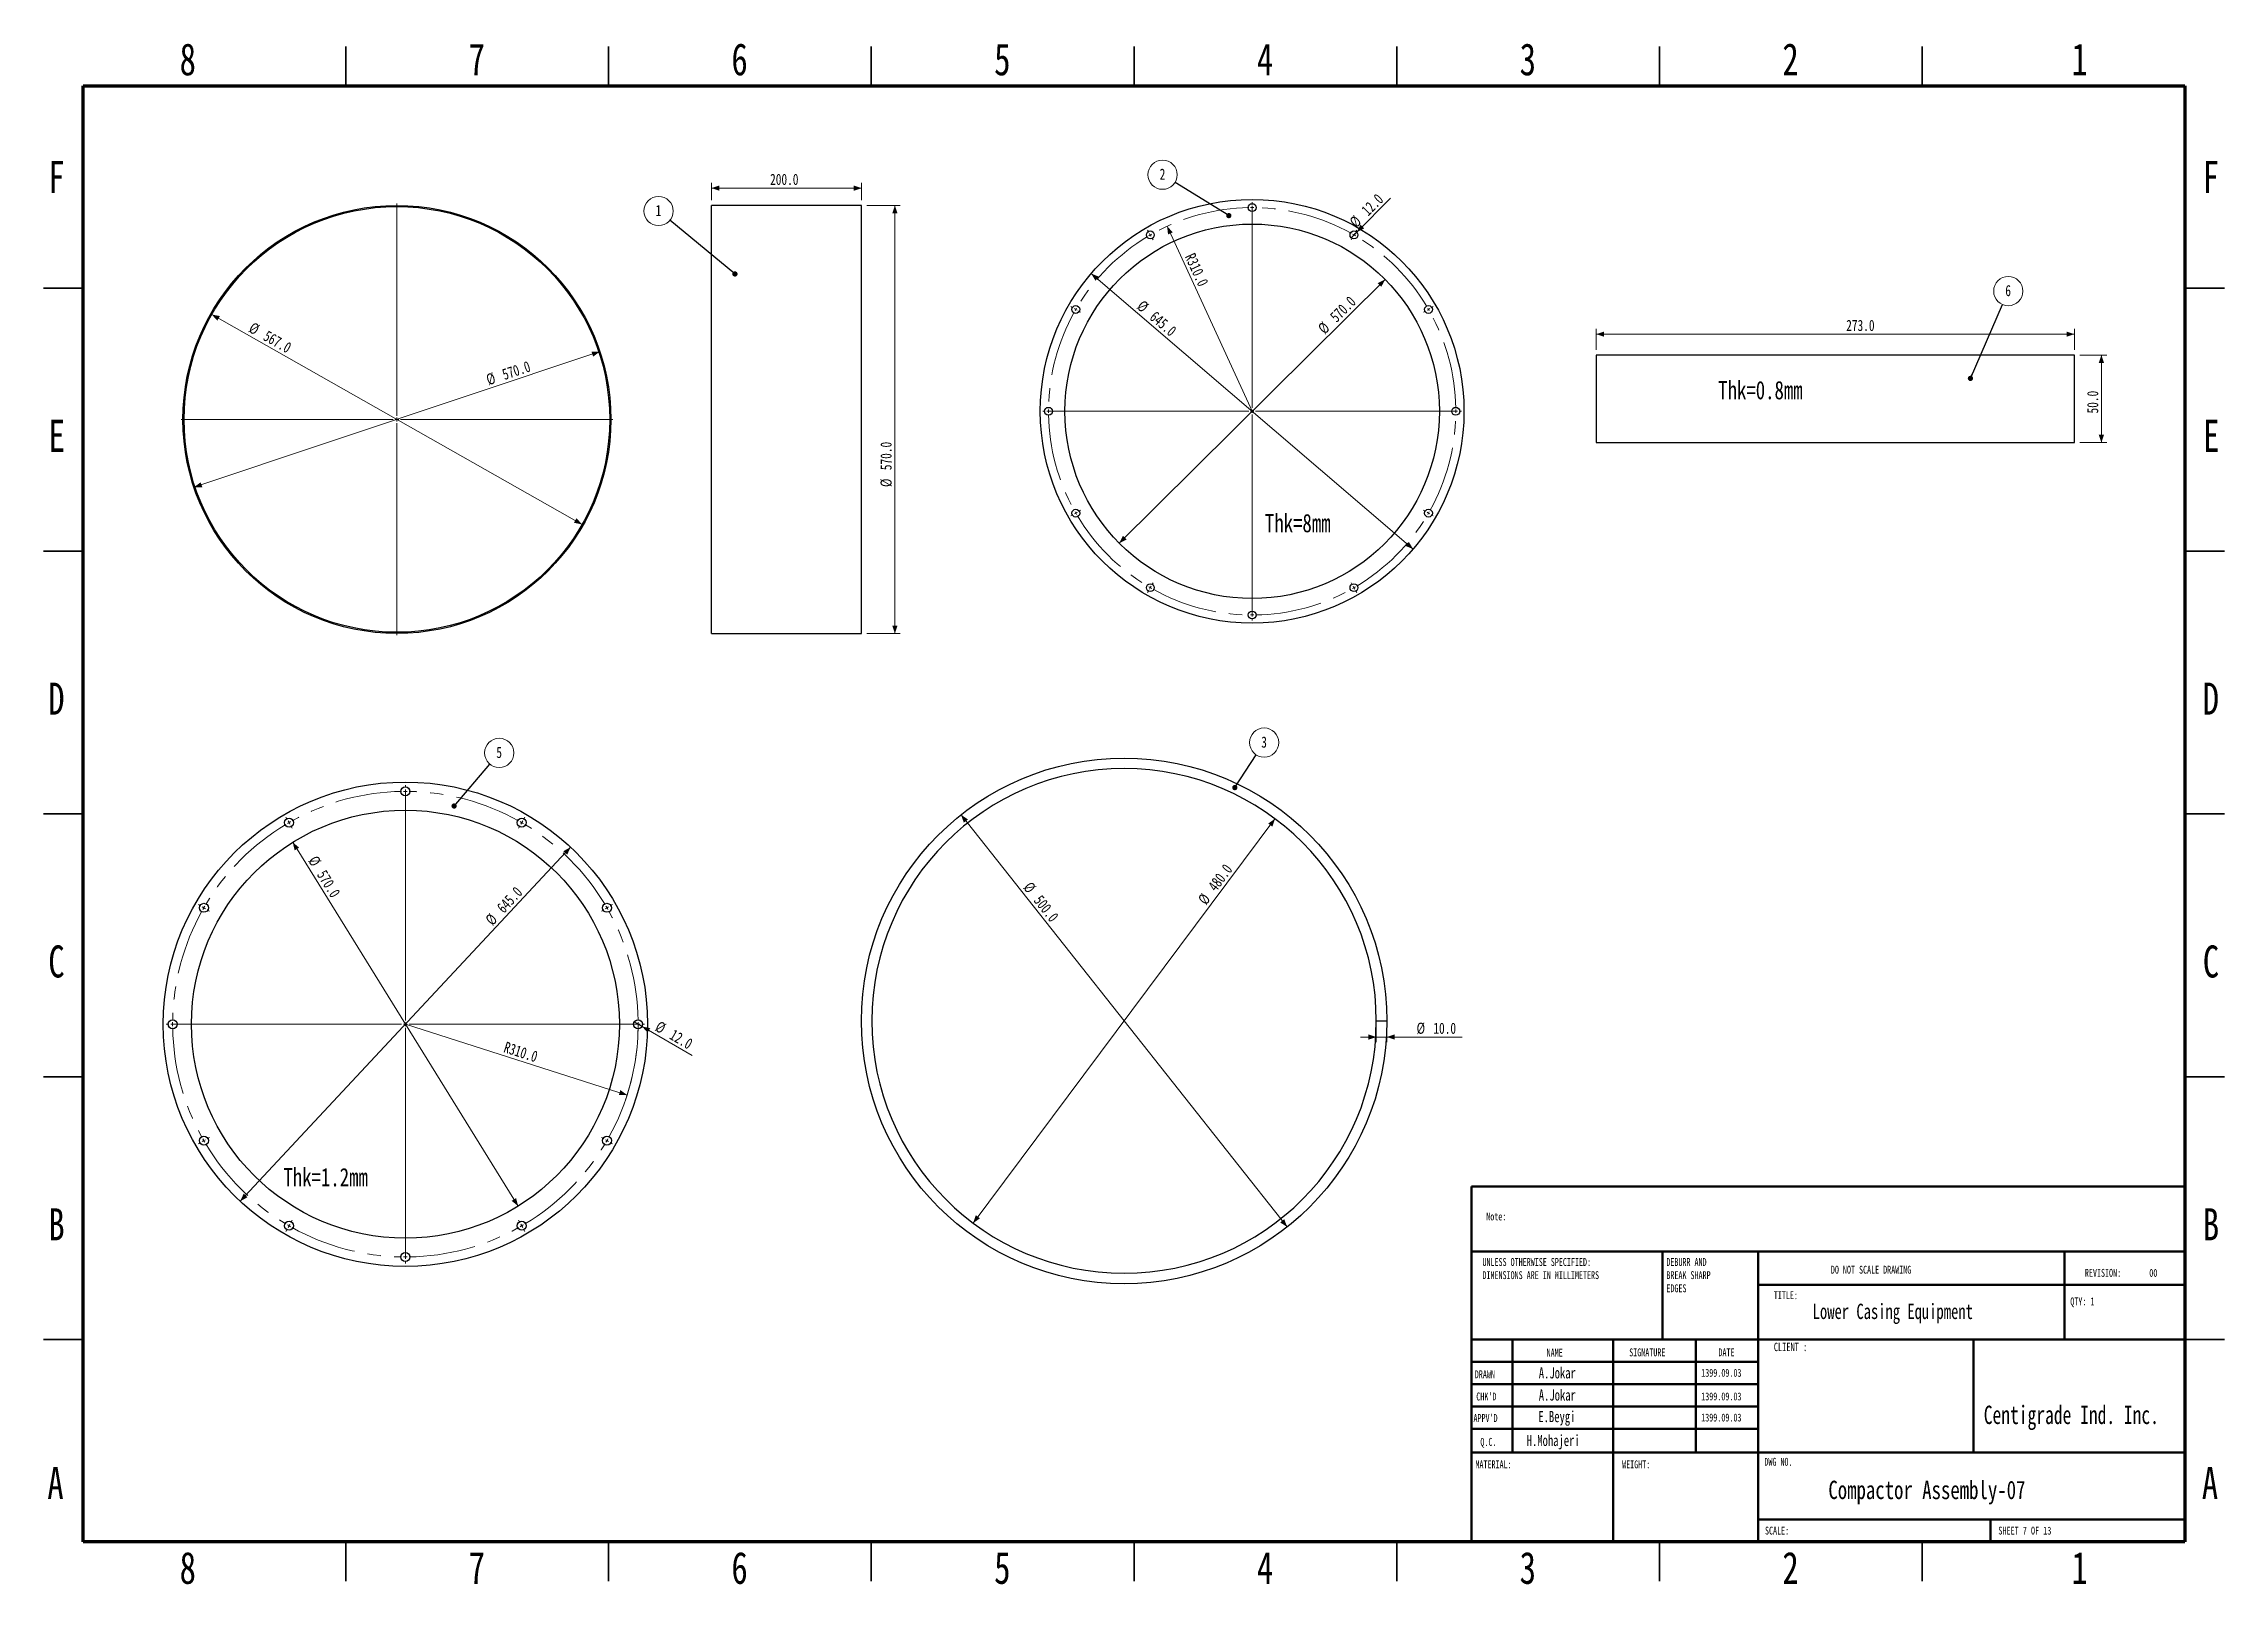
# Paper-space layout 'Sheet7' of a CAD drawing. Header units: millimetres. Extents: x 2 to 418, y 2 to 295.
import ezdxf

# ---------------------------------------------------------------- set-up
doc = ezdxf.new("R2010")
doc.units = ezdxf.units.MM
doc.linetypes.add('CENTERX2', pattern=[20.32, 12.7, -2.54, 2.54, -2.54])
doc.styles.add('SLDTEXTSTYLE0', font='TXT', dxfattribs={"width": 0.75})
doc.styles.add('SLDTEXTSTYLE1', font='TXT', dxfattribs={"width": 0.686449})
doc.styles.add('SLDTEXTSTYLE2', font='TXT', dxfattribs={"width": 0.652778})
doc.styles.add('SLDTEXTSTYLE3', font='TXT', dxfattribs={"width": 0.692308})
doc.styles.add('SLDTEXTSTYLE4', font='TXT', dxfattribs={"width": 0.7})
doc.dimstyles.new('SLDDIMSTYLE12', dxfattribs={"dimtxt": 2.116667, "dimasz": 1.5, "dimexe": 0, "dimexo": 0.0625, "dimgap": 0.529167, "dimtad": 1, "dimdec": 1, "dimlfac": 7, "dimrnd": 1e-09, "dimzin": 4, "dimdsep": 46, "dimtxsty": 'SLDTEXTSTYLE0', "dimsah": 1, "dimcen": 0, "dimadec": 0, "dimazin": 1, "dimtfac": 1, "dimtdec": 0, "dimtmove": 0, "dimatfit": 3, "dimfxl": 1, "dimfrac": 2, "dimtolj": 1, "dimtzin": 12, "dimarcsym": 0})
doc.dimstyles.new('SLDDIMSTYLE15', dxfattribs={"dimtxt": 2.116667, "dimasz": 1.5, "dimexe": 0, "dimexo": 0.0625, "dimgap": 0.529167, "dimtad": 1, "dimdec": 1, "dimlfac": 7, "dimrnd": 1e-09, "dimzin": 4, "dimdsep": 46, "dimtxsty": 'SLDTEXTSTYLE0', "dimsah": 1, "dimcen": 0.09, "dimadec": 0, "dimazin": 1, "dimtfac": 1, "dimtdec": 0, "dimtofl": 0, "dimtmove": 0, "dimatfit": 3, "dimfxl": 1, "dimfrac": 2, "dimtolj": 1, "dimtzin": 12, "dimarcsym": 0})
doc.dimstyles.new('SLDDIMSTYLE18', dxfattribs={"dimtxt": 2.116667, "dimasz": 1.5, "dimexe": 0, "dimexo": 0.0625, "dimgap": 0.529167, "dimtad": 1, "dimdec": 1, "dimlfac": 5, "dimrnd": 1e-09, "dimzin": 4, "dimdsep": 46, "dimtxsty": 'SLDTEXTSTYLE0', "dimsah": 1, "dimcen": 0, "dimadec": 0, "dimazin": 1, "dimtfac": 1, "dimtdec": 0, "dimtmove": 0, "dimatfit": 3, "dimfxl": 1, "dimfrac": 2, "dimtolj": 1, "dimtzin": 12, "dimarcsym": 0})
doc.dimstyles.new('SLDDIMSTYLE21', dxfattribs={"dimtxt": 2.116667, "dimasz": 1.5, "dimexe": 0, "dimexo": 0.0625, "dimgap": 0.529167, "dimtad": 1, "dimdec": 1, "dimlfac": 8, "dimrnd": 1e-09, "dimzin": 4, "dimdsep": 46, "dimtxsty": 'SLDTEXTSTYLE0', "dimsah": 1, "dimcen": 0, "dimadec": 0, "dimazin": 1, "dimtfac": 1, "dimtdec": 0, "dimtmove": 0, "dimatfit": 3, "dimfxl": 1, "dimfrac": 2, "dimtolj": 1, "dimtzin": 12, "dimarcsym": 0})
doc.dimstyles.new('SLDDIMSTYLE23', dxfattribs={"dimtxt": 2.116667, "dimasz": 1.5, "dimexe": 0, "dimexo": 0.0625, "dimgap": 0.529167, "dimtad": 1, "dimdec": 1, "dimlfac": 8, "dimrnd": 1e-09, "dimzin": 4, "dimdsep": 46, "dimtxsty": 'SLDTEXTSTYLE0', "dimsah": 1, "dimcen": 0, "dimadec": 0, "dimazin": 1, "dimtfac": 1, "dimtdec": 0, "dimtofl": 0, "dimtmove": 0, "dimatfit": 3, "dimfxl": 1, "dimfrac": 2, "dimtolj": 1, "dimtzin": 12, "dimarcsym": 0})
doc.dimstyles.new('SLDDIMSTYLE24', dxfattribs={"dimtxt": 2.116667, "dimasz": 1.5, "dimexe": 0, "dimexo": 0.0625, "dimgap": 0.529167, "dimtad": 1, "dimdec": 1, "dimlfac": 8, "dimrnd": 1e-09, "dimzin": 4, "dimdsep": 46, "dimtxsty": 'SLDTEXTSTYLE0', "dimblk1": 'NONE', "dimsah": 1, "dimcen": 0, "dimadec": 0, "dimazin": 1, "dimtfac": 1, "dimtdec": 0, "dimtmove": 0, "dimatfit": 3, "dimldrblk": 'NONE', "dimfxl": 1, "dimfrac": 2, "dimtolj": 1, "dimtzin": 12, "dimarcsym": 0})
doc.dimstyles.new('SLDDIMSTYLE25', dxfattribs={"dimtxt": 2.116667, "dimasz": 1.5, "dimexe": 0, "dimexo": 0.0625, "dimgap": 0.529167, "dimtad": 1, "dimdec": 1, "dimlfac": 5, "dimrnd": 1e-09, "dimzin": 4, "dimdsep": 46, "dimtxsty": 'SLDTEXTSTYLE0', "dimsah": 1, "dimcen": 0.09, "dimadec": 0, "dimazin": 1, "dimtfac": 1, "dimtdec": 0, "dimtmove": 0, "dimatfit": 0, "dimfxl": 1, "dimfrac": 2, "dimtolj": 1, "dimtzin": 12, "dimarcsym": 0})
doc.dimstyles.new('SLDDIMSTYLE3', dxfattribs={"dimtxt": 0.18, "dimasz": 1, "dimexe": 0, "dimexo": 0.0625, "dimgap": 0, "dimtad": 0, "dimtih": 1, "dimtoh": 1, "dimdec": 0, "dimrnd": 1e-09, "dimzin": 0, "dimdsep": 46, "dimtxsty": 'Standard', "dimblk1": 'DOT', "dimblk2": 'DOT', "dimsah": 1, "dimcen": 0.09, "dimadec": 0, "dimazin": 0, "dimtfac": 1, "dimtdec": 0, "dimtofl": 0, "dimtmove": 0, "dimatfit": 3, "dimldrblk": 'DOT', "dimfxl": 1, "dimfrac": 2, "dimtolj": 1, "dimtzin": 0, "dimarcsym": 0})
doc.dimstyles.new('SLDDIMSTYLE42', dxfattribs={"dimtxt": 2.116667, "dimasz": 1.5, "dimexe": 0, "dimexo": 0.0625, "dimgap": 0.529167, "dimtad": 1, "dimdec": 1, "dimlfac": 7, "dimrnd": 1e-09, "dimzin": 4, "dimdsep": 46, "dimtxsty": 'SLDTEXTSTYLE0', "dimsah": 1, "dimcen": 0, "dimadec": 0, "dimazin": 1, "dimtfac": 1, "dimtdec": 0, "dimtofl": 0, "dimtmove": 0, "dimatfit": 3, "dimfxl": 1, "dimfrac": 2, "dimtolj": 1, "dimtzin": 12, "dimarcsym": 0})
doc.dimstyles.new('SLDDIMSTYLE43', dxfattribs={"dimtxt": 2.116667, "dimasz": 1.5, "dimexe": 0, "dimexo": 0.0625, "dimgap": 0.529167, "dimtad": 1, "dimdec": 1, "dimlfac": 7, "dimrnd": 1e-09, "dimzin": 4, "dimdsep": 46, "dimtxsty": 'SLDTEXTSTYLE0', "dimblk1": 'NONE', "dimsah": 1, "dimcen": 0, "dimadec": 0, "dimazin": 1, "dimtfac": 1, "dimtdec": 0, "dimtmove": 0, "dimatfit": 3, "dimldrblk": 'NONE', "dimfxl": 1, "dimfrac": 2, "dimtolj": 1, "dimtzin": 12, "dimarcsym": 0})
doc.dimstyles.new('SLDDIMSTYLE8', dxfattribs={"dimtxt": 2.116667, "dimasz": 1.5, "dimexe": 0, "dimexo": 0.0625, "dimgap": 0.529167, "dimtad": 1, "dimdec": 1, "dimlfac": 3, "dimrnd": 1e-09, "dimzin": 4, "dimdsep": 46, "dimtxsty": 'SLDTEXTSTYLE0', "dimsah": 1, "dimcen": 0.09, "dimadec": 0, "dimazin": 1, "dimtfac": 1, "dimtdec": 0, "dimtofl": 0, "dimtmove": 0, "dimatfit": 3, "dimfxl": 1, "dimfrac": 2, "dimtolj": 1, "dimtzin": 12, "dimarcsym": 0})

# ---------------------------------------------------------------- blocks, each defined once
blk = doc.blocks.new('SW_NOTE_93')
at = {"color": 0, "linetype": 'Continuous', "lineweight": 0, "char_height": 1.5, "attachment_point": 1, "style": 'SLDTEXTSTYLE0'}
for s, insert in [('UNLESS OTHERWISE SPECIFIED:', (0, 1.93)), ('DIMENSIONS ARE IN MILLIMETERS', (0, -0.57))]:
    blk.add_mtext(s, dxfattribs=dict(at, insert=insert))
blk = doc.blocks.new('SW_NOTE_94')
at = {"color": 0, "linetype": 'Continuous', "lineweight": 0, "char_height": 1.5, "attachment_point": 1, "style": 'SLDTEXTSTYLE0'}
for s, insert in [('DEBURR AND', (0, 1.93)), ('BREAK SHARP', (0, -0.57)), ('EDGES', (0, -3.07))]:
    blk.add_mtext(s, dxfattribs=dict(at, insert=insert))
blk = doc.blocks.new('_D_122')
at = {"color": 7, "linetype": 'Continuous', "lineweight": 18, "transparency": 16777216}
blk.add_line((108.35, 236.45), (31.11, 210.65), dxfattribs=at)
for points in [[(108.35, 236.45), (106.77, 236.45), (107.08, 235.5)], [(31.11, 210.65), (32.7, 210.65), (32.38, 211.6)]]:
    blk.add_solid(points, dxfattribs=at)
at = {"color": 7, "linetype": 'Continuous', "lineweight": 18, "transparency": 16777216, "char_height": 2.117, "attachment_point": 1, "rotation": 18.4729, "style": 'SLDTEXTSTYLE0'}
for s, insert in [('%%c', (86.51, 232.03)), ('570.0', (89.54, 233.04))]:
    blk.add_mtext(s, dxfattribs=dict(at, insert=insert))
blk = doc.blocks.new('_D_123')
at = {"color": 7, "linetype": 'Continuous', "lineweight": 18, "transparency": 16777216}
blk.add_line((34.49, 243.51), (104.97, 203.58), dxfattribs=at)
for points in [[(34.49, 243.51), (35.55, 242.34), (36.05, 243.21)], [(104.97, 203.58), (103.91, 204.76), (103.42, 203.89)]]:
    blk.add_solid(points, dxfattribs=at)
at = {"color": 7, "linetype": 'Continuous', "lineweight": 18, "transparency": 16777216, "char_height": 2.117, "attachment_point": 1, "rotation": 330.4669, "style": 'SLDTEXTSTYLE0'}
for s, insert in [('%%c', (42.4, 242.16)), ('567.0', (45.18, 240.59))]:
    blk.add_mtext(s, dxfattribs=dict(at, insert=insert))
blk = doc.blocks.new('SW_CENTERMARKSYMBOL_18')
at = {"color": 0, "linetype": 'Continuous', "lineweight": 0}
for p, q in [((0, 0.71), (0, 41.07)), ((-0.71, 0), (-41.07, 0)), ((0, 0), (-0.36, 0)), ((0, 0), (0, 0.36)), ((0, 0), (0, -0.36)), ((0, 0), (0.36, 0)), ((0.71, 0), (41.07, 0)), ((0, -0.71), (0, -41.07))]:
    blk.add_line(p, q, dxfattribs=at)
blk = doc.blocks.new('_D_124')
at = {"color": 7, "linetype": 'Continuous', "lineweight": 18, "transparency": 16777216}
for p, q in [((129.6, 265.26), (129.6, 268.55)), ((158.17, 267.55), (129.6, 267.55)), ((158.17, 265.26), (158.17, 268.55))]:
    blk.add_line(p, q, dxfattribs=at)
for points in [[(129.6, 267.55), (131.1, 267.05), (131.1, 268.05)], [(158.17, 267.55), (156.67, 268.05), (156.67, 267.05)]]:
    blk.add_solid(points, dxfattribs=at)
at = {"color": 7, "linetype": 'Continuous', "lineweight": 18, "transparency": 16777216, "insert": (140.75, 270.28), "char_height": 2.117, "attachment_point": 1, "style": 'SLDTEXTSTYLE0'}
blk.add_mtext('200.0', dxfattribs=at)
blk = doc.blocks.new('_D_125')
at = {"color": 7, "linetype": 'Continuous', "lineweight": 18, "transparency": 16777216}
for p, q in [((159.17, 264.26), (165.49, 264.26)), ((164.49, 264.26), (164.49, 182.83)), ((159.17, 182.83), (165.49, 182.83))]:
    blk.add_line(p, q, dxfattribs=at)
for points in [[(164.49, 264.26), (163.99, 262.76), (164.99, 262.76)], [(164.49, 182.83), (164.99, 184.33), (163.99, 184.33)]]:
    blk.add_solid(points, dxfattribs=at)
at = {"color": 7, "linetype": 'Continuous', "lineweight": 18, "transparency": 16777216, "char_height": 2.117, "attachment_point": 1, "rotation": 90, "style": 'SLDTEXTSTYLE0'}
for s, insert in [('570.0', (161.76, 213.89)), ('%%c', (161.76, 210.69))]:
    blk.add_mtext(s, dxfattribs=dict(at, insert=insert))
blk = doc.blocks.new('SW_NOTE_95')
at = {"color": 0, "linetype": 'Continuous', "lineweight": 0}
blk.add_circle((-2.15, 1.77), 2.78, dxfattribs=at)
at = {"color": 0, "linetype": 'Continuous', "lineweight": 0, "insert": (-2.17, 2.93), "char_height": 2.12, "attachment_point": 2, "style": 'SLDTEXTSTYLE0'}
blk.add_mtext('1', dxfattribs=at)
blk = doc.blocks.new('_DOT')
at = {"color": 0, "linetype": 'ByBlock', "lineweight": -2}
blk.add_line((-0.5, 0), (-1, 0), dxfattribs=at)
at = {"color": 0, "linetype": 'ByBlock', "const_width": 0.5}
blk.add_lwpolyline([(-0.25, 0, 1), (0.25, 0, 1)], format="xyb", close=True, dxfattribs=at)
blk = doc.blocks.new('_D_126')
at = {"color": 7, "linetype": 'Continuous', "lineweight": 18, "transparency": 16777216}
blk.add_line((102.79, 142.17), (39.91, 74.81), dxfattribs=at)
for points in [[(102.79, 142.17), (101.4, 141.41), (102.13, 140.73)], [(39.91, 74.81), (41.3, 75.57), (40.57, 76.25)]]:
    blk.add_solid(points, dxfattribs=at)
at = {"color": 7, "linetype": 'Continuous', "lineweight": 18, "transparency": 16777216, "char_height": 2.117, "attachment_point": 1, "rotation": 46.9679, "style": 'SLDTEXTSTYLE0'}
for s, insert in [('645.0', (88.55, 130.91)), ('%%c', (86.37, 128.57))]:
    blk.add_mtext(s, dxfattribs=dict(at, insert=insert))
blk = doc.blocks.new('_D_127')
at = {"color": 7, "linetype": 'Continuous', "lineweight": 18, "transparency": 16777216}
blk.add_line((49.91, 143.1), (92.79, 73.88), dxfattribs=at)
for points in [[(49.91, 143.1), (50.27, 141.56), (51.12, 142.09)], [(92.79, 73.88), (92.42, 75.42), (91.57, 74.89)]]:
    blk.add_solid(points, dxfattribs=at)
at = {"color": 7, "linetype": 'Continuous', "lineweight": 18, "transparency": 16777216, "char_height": 2.117, "attachment_point": 1, "rotation": 301.7749, "style": 'SLDTEXTSTYLE0'}
for s, insert in [('%%c', (54.56, 140.77)), ('570.0', (56.24, 138.06))]:
    blk.add_mtext(s, dxfattribs=dict(at, insert=insert))
blk = doc.blocks.new('_D_128')
at = {"color": 7, "linetype": 'Continuous', "lineweight": 18, "transparency": 16777216}
blk.add_line((113.54, 95.02), (71.35, 108.49), dxfattribs=at)
blk.add_arc((71.35, 108.49), 44.29, 341.0035, 0.3552, dxfattribs=at)
blk.add_solid([(113.54, 95.02), (112.26, 95.96), (111.96, 95)], dxfattribs=at)
at = {"color": 7, "linetype": 'Continuous', "lineweight": 18, "transparency": 16777216, "insert": (90.55, 105.22), "char_height": 2.117, "attachment_point": 1, "rotation": 342.297, "style": 'SLDTEXTSTYLE0'}
blk.add_mtext('R310.0', dxfattribs=at)
blk = doc.blocks.new('_D_129')
at = {"color": 7, "linetype": 'Continuous', "lineweight": 18, "transparency": 16777216}
for q in [(114.89, 108.92), (125.9, 102.56)]:
    blk.add_line((116.38, 108.06), q, dxfattribs=at)
blk.add_solid([(116.38, 108.06), (117.43, 106.88), (117.93, 107.74)], dxfattribs=at)
at = {"color": 7, "linetype": 'Continuous', "lineweight": 18, "transparency": 16777216, "char_height": 2.117, "attachment_point": 1, "rotation": 330, "style": 'SLDTEXTSTYLE0'}
for s, insert in [('%%c', (119.74, 109.22)), ('12.0', (122.5, 107.63))]:
    blk.add_mtext(s, dxfattribs=dict(at, insert=insert))
blk = doc.blocks.new('_NONE')
blk = doc.blocks.new('SW_NOTE_96')
at = {"color": 0, "linetype": 'Continuous', "lineweight": 0}
blk.add_circle((1.8, 2.12), 2.78, dxfattribs=at)
at = {"color": 0, "linetype": 'Continuous', "lineweight": 0, "insert": (1.78, 3.28), "char_height": 2.12, "attachment_point": 2, "style": 'SLDTEXTSTYLE0'}
blk.add_mtext('5', dxfattribs=at)
blk = doc.blocks.new('SW_CENTERMARKSYMBOL_19')
at = {"color": 0, "linetype": 'Continuous', "lineweight": 0}
for p, q in [((22.14, 6.65), (22.14, 7.15)), ((22.14, -37.64), (22.14, 6.29)), ((22.14, 5.93), (22.14, 6.29)), ((22.14, 5.93), (22.14, 5.58)), ((22.14, 5.22), (22.14, 4.72)), ((-0.36, 0.62), (-0.61, 1.05)), ((0, 0), (-0.18, 0.31)), ((0, 0), (0.18, -0.31)), ((44.29, 0), (44.11, -0.31)), ((44.29, 0), (44.46, 0.31)), ((44.64, 0.62), (44.89, 1.05)), ((0.36, -0.62), (0.61, -1.05)), ((43.93, -0.62), (43.68, -1.05)), ((-16.83, -15.85), (-17.26, -15.6)), ((-16.21, -16.21), (-16.52, -16.03)), ((-16.21, -16.21), (-15.9, -16.39)), ((-15.59, -16.57), (-15.16, -16.82)), ((59.88, -16.57), (59.44, -16.82)), ((60.5, -16.21), (60.19, -16.39)), ((60.5, -16.21), (60.8, -16.03)), ((61.11, -15.85), (61.55, -15.6)), ((-22.86, -38.35), (-23.36, -38.35)), ((21.43, -38.35), (-22.5, -38.35)), ((-22.14, -38.35), (-22.5, -38.35)), ((-22.14, -38.35), (-21.79, -38.35)), ((-21.43, -38.35), (-20.93, -38.35)), ((22.14, -38.35), (21.79, -38.35)), ((22.14, -38.35), (22.14, -38)), ((22.14, -38.35), (22.14, -38.71)), ((22.14, -38.35), (22.5, -38.35)), ((22.14, -39.07), (22.14, -83)), ((22.86, -38.35), (66.79, -38.35)), ((65.71, -38.35), (65.21, -38.35)), ((66.43, -38.35), (66.07, -38.35)), ((66.43, -38.35), (66.79, -38.35)), ((67.14, -38.35), (67.64, -38.35)), ((-16.83, -60.85), (-17.26, -61.1)), ((-16.21, -60.5), (-16.52, -60.67)), ((-16.21, -60.5), (-15.9, -60.32)), ((-15.59, -60.14), (-15.16, -59.89)), ((59.88, -60.14), (59.44, -59.89)), ((60.5, -60.5), (60.19, -60.32)), ((60.5, -60.5), (60.8, -60.67)), ((61.11, -60.85), (61.55, -61.1)), ((-0.36, -77.32), (-0.61, -77.76)), ((0, -76.71), (-0.18, -77.01)), ((0, -76.71), (0.18, -76.4)), ((0.36, -76.09), (0.61, -75.65)), ((43.93, -76.09), (43.68, -75.65)), ((44.29, -76.71), (44.11, -76.4)), ((44.29, -76.71), (44.46, -77.01)), ((44.64, -77.32), (44.89, -77.76)), ((22.14, -81.92), (22.14, -81.42)), ((22.14, -82.64), (22.14, -82.28)), ((22.14, -82.64), (22.14, -83)), ((22.14, -83.35), (22.14, -83.85))]:
    blk.add_line(p, q, dxfattribs=at)
at = {"color": 0, "linetype": 'CENTERX2', "lineweight": 0}
for start, end in [(90.9241, 119.0759), (60.9241, 89.0759), (120.9241, 149.0759), (30.9241, 59.0759), (150.9241, 179.0759), (0.9241, 29.0759), (180.9241, 209.0759), (330.9241, 359.0759), (210.9241, 239.0759), (300.9241, 329.0759), (240.9241, 269.0759), (270.9241, 299.0759)]:
    blk.add_arc((22.14, -38.35), 44.29, start, end, dxfattribs=at)
at = {"color": 0, "linetype": 'Continuous', "lineweight": 0}
for start, end in [(90, 90.4621), (89.5379, 90), (119.5379, 120), (60, 60.4621), (59.5379, 60), (120, 120.4621), (150, 150.4621), (149.5379, 150), (30, 30.4621), (29.5379, 30), (179.5379, 180), (180, 180.4621), (0, 0.4621), (359.5379, 0), (209.5379, 210), (210, 210.4621), (329.5379, 330), (330, 330.4621), (239.5379, 240), (240, 240.4621), (299.5379, 300), (300, 300.4621), (269.5379, 270), (270, 270.4621)]:
    blk.add_arc((22.14, -38.35), 44.29, start, end, dxfattribs=at)
blk = doc.blocks.new('_D_130')
at = {"color": 7, "linetype": 'Continuous', "lineweight": 18, "transparency": 16777216}
blk.add_line((257.78, 250.18), (207.19, 200.01), dxfattribs=at)
for points in [[(257.78, 250.18), (256.36, 249.48), (257.06, 248.77)], [(207.19, 200.01), (208.6, 200.71), (207.9, 201.42)]]:
    blk.add_solid(points, dxfattribs=at)
at = {"color": 7, "linetype": 'Continuous', "lineweight": 18, "transparency": 16777216, "char_height": 2.117, "attachment_point": 1, "rotation": 44.7613, "style": 'SLDTEXTSTYLE0'}
for s, insert in [('570.0', (247.07, 243.4)), ('%%c', (244.8, 241.15))]:
    blk.add_mtext(s, dxfattribs=dict(at, insert=insert))
blk = doc.blocks.new('_D_131')
at = {"color": 7, "linetype": 'Continuous', "lineweight": 18, "transparency": 16777216}
blk.add_line((216.3, 260.31), (232.48, 225.1), dxfattribs=at)
blk.add_solid([(216.3, 260.31), (216.48, 258.74), (217.38, 259.15)], dxfattribs=at)
at = {"color": 7, "linetype": 'Continuous', "lineweight": 18, "transparency": 16777216, "insert": (221.55, 255.42), "char_height": 2.117, "attachment_point": 1, "rotation": 294.6773, "style": 'SLDTEXTSTYLE0'}
blk.add_mtext('R310.0', dxfattribs=at)
blk = doc.blocks.new('_D_132')
at = {"color": 7, "linetype": 'Continuous', "lineweight": 18, "transparency": 16777216}
blk.add_line((201.85, 251.3), (263.12, 198.89), dxfattribs=at)
for points in [[(201.85, 251.3), (202.66, 249.95), (203.31, 250.71)], [(263.12, 198.89), (262.3, 200.25), (261.65, 199.49)]]:
    blk.add_solid(points, dxfattribs=at)
at = {"color": 7, "linetype": 'Continuous', "lineweight": 18, "transparency": 16777216, "char_height": 2.117, "attachment_point": 1, "rotation": 319.4565, "style": 'SLDTEXTSTYLE0'}
for s, insert in [('%%c', (211.77, 246.4)), ('645.0', (214.19, 244.33))]:
    blk.add_mtext(s, dxfattribs=dict(at, insert=insert))
blk = doc.blocks.new('_D_133')
at = {"color": 7, "linetype": 'Continuous', "lineweight": 18, "transparency": 16777216}
for q in [(258.83, 265.63), (251.33, 258.13)]:
    blk.add_line((252.39, 259.19), q, dxfattribs=at)
blk.add_solid([(252.39, 259.19), (253.8, 259.89), (253.09, 260.6)], dxfattribs=at)
at = {"color": 7, "linetype": 'Continuous', "lineweight": 18, "transparency": 16777216, "char_height": 2.117, "attachment_point": 1, "rotation": 45, "style": 'SLDTEXTSTYLE0'}
for s, insert in [('12.0', (253.08, 263.63)), ('%%c', (250.82, 261.38))]:
    blk.add_mtext(s, dxfattribs=dict(at, insert=insert))
blk = doc.blocks.new('SW_NOTE_97')
at = {"color": 0, "linetype": 'Continuous', "lineweight": 0}
blk.add_circle((-2.37, 1.46), 2.78, dxfattribs=at)
at = {"color": 0, "linetype": 'Continuous', "lineweight": 0, "insert": (-2.39, 2.62), "char_height": 2.12, "attachment_point": 2, "style": 'SLDTEXTSTYLE0'}
blk.add_mtext('2', dxfattribs=at)
blk = doc.blocks.new('SW_CENTERMARKSYMBOL_20')
at = {"color": 0, "linetype": 'Continuous', "lineweight": 0}
for p, q in [((19.38, 5.82), (19.38, 6.25)), ((19.38, -32.93), (19.38, 5.5)), ((19.38, 5.19), (19.38, 5.5)), ((19.38, 5.19), (19.38, 4.88)), ((19.38, 4.57), (19.38, 4.13)), ((-0.31, 0.54), (-0.53, 0.92)), ((0, 0), (-0.16, 0.27)), ((0, 0), (0.16, -0.27)), ((38.75, 0), (38.59, -0.27)), ((38.75, 0), (38.91, 0.27)), ((39.06, 0.54), (39.28, 0.92)), ((0.31, -0.54), (0.53, -0.92)), ((38.44, -0.54), (38.22, -0.92)), ((-14.72, -13.87), (-15.1, -13.65)), ((-14.18, -14.18), (-14.45, -14.03)), ((-14.18, -14.18), (-13.91, -14.34)), ((-13.64, -14.5), (-13.26, -14.71)), ((52.39, -14.5), (52.01, -14.71)), ((52.93, -14.18), (52.66, -14.34)), ((52.93, -14.18), (53.2, -14.03)), ((53.47, -13.87), (53.85, -13.65)), ((-20, -33.56), (-20.44, -33.56)), ((18.75, -33.56), (-19.69, -33.56)), ((-19.38, -33.56), (-19.69, -33.56)), ((-19.38, -33.56), (-19.06, -33.56)), ((-18.75, -33.56), (-18.31, -33.56)), ((19.38, -33.56), (19.06, -33.56)), ((19.38, -33.56), (19.38, -33.25)), ((19.38, -33.56), (19.38, -33.87)), ((19.38, -33.56), (19.69, -33.56)), ((19.38, -34.18), (19.38, -72.62)), ((20, -33.56), (58.44, -33.56)), ((57.5, -33.56), (57.06, -33.56)), ((58.13, -33.56), (57.81, -33.56)), ((58.13, -33.56), (58.44, -33.56)), ((58.75, -33.56), (59.19, -33.56)), ((-14.72, -53.25), (-15.1, -53.46)), ((-14.18, -52.93), (-14.45, -53.09)), ((-14.18, -52.93), (-13.91, -52.78)), ((-13.64, -52.62), (-13.26, -52.4)), ((52.39, -52.62), (52.01, -52.4)), ((52.93, -52.93), (52.66, -52.78)), ((52.93, -52.93), (53.2, -53.09)), ((53.47, -53.25), (53.85, -53.46)), ((0.31, -66.58), (0.53, -66.2)), ((38.44, -66.58), (38.22, -66.2)), ((-0.31, -67.66), (-0.53, -68.04)), ((0, -67.12), (-0.16, -67.39)), ((0, -67.12), (0.16, -66.85)), ((38.75, -67.12), (38.59, -66.85)), ((38.75, -67.12), (38.91, -67.39)), ((39.06, -67.66), (39.28, -68.04)), ((19.38, -71.68), (19.38, -71.25)), ((19.38, -72.31), (19.38, -72)), ((19.38, -72.31), (19.38, -72.62)), ((19.38, -72.93), (19.38, -73.37))]:
    blk.add_line(p, q, dxfattribs=at)
at = {"color": 0, "linetype": 'CENTERX2', "lineweight": 0}
for start, end in [(90.9241, 119.0759), (60.9241, 89.0759), (120.9241, 149.0759), (30.9241, 59.0759), (150.9241, 179.0759), (0.9241, 29.0759), (180.9241, 209.0759), (330.9241, 359.0759), (210.9241, 239.0759), (300.9241, 329.0759), (240.9241, 269.0759), (270.9241, 299.0759)]:
    blk.add_arc((19.38, -33.56), 38.75, start, end, dxfattribs=at)
at = {"color": 0, "linetype": 'Continuous', "lineweight": 0}
for start, end in [(90, 90.4621), (89.5379, 90), (119.5379, 120), (60, 60.4621), (59.5379, 60), (120, 120.4621), (150, 150.4621), (149.5379, 150), (30, 30.4621), (29.5379, 30), (179.5379, 180), (180, 180.4621), (0, 0.4621), (359.5379, 0), (209.5379, 210), (210, 210.4621), (329.5379, 330), (330, 330.4621), (239.5379, 240), (240, 240.4621), (299.5379, 300), (300, 300.4621), (269.5379, 270), (270, 270.4621)]:
    blk.add_arc((19.38, -33.56), 38.75, start, end, dxfattribs=at)
blk = doc.blocks.new('_D_134')
at = {"color": 7, "linetype": 'Continuous', "lineweight": 18, "transparency": 16777216}
for p, q in [((389.97, 235.8), (395.1, 235.8)), ((394.1, 219.14), (394.1, 235.8)), ((389.97, 219.14), (395.1, 219.14))]:
    blk.add_line(p, q, dxfattribs=at)
for points in [[(394.1, 235.8), (393.6, 234.3), (394.6, 234.3)], [(394.1, 219.14), (394.6, 220.64), (393.6, 220.64)]]:
    blk.add_solid(points, dxfattribs=at)
at = {"color": 7, "linetype": 'Continuous', "lineweight": 18, "transparency": 16777216, "insert": (391.37, 224.68), "char_height": 2.117, "attachment_point": 1, "rotation": 90, "style": 'SLDTEXTSTYLE0'}
blk.add_mtext('50.0', dxfattribs=at)
blk = doc.blocks.new('_D_135')
at = {"color": 7, "linetype": 'Continuous', "lineweight": 18, "transparency": 16777216}
for p, q in [((297.97, 236.8), (297.97, 240.77)), ((388.97, 236.8), (388.97, 240.77)), ((388.97, 239.77), (297.97, 239.77))]:
    blk.add_line(p, q, dxfattribs=at)
for points in [[(297.97, 239.77), (299.47, 239.27), (299.47, 240.27)], [(388.97, 239.77), (387.47, 240.27), (387.47, 239.27)]]:
    blk.add_solid(points, dxfattribs=at)
at = {"color": 7, "linetype": 'Continuous', "lineweight": 18, "transparency": 16777216, "insert": (345.53, 242.5), "char_height": 2.117, "attachment_point": 1, "style": 'SLDTEXTSTYLE0'}
blk.add_mtext('273.0', dxfattribs=at)
blk = doc.blocks.new('SW_NOTE_98')
at = {"color": 0, "linetype": 'Continuous', "lineweight": 0}
blk.add_circle((1.11, 2.55), 2.78, dxfattribs=at)
at = {"color": 0, "linetype": 'Continuous', "lineweight": 0, "insert": (1.08, 3.71), "char_height": 2.12, "attachment_point": 2, "style": 'SLDTEXTSTYLE0'}
blk.add_mtext('6', dxfattribs=at)
blk = doc.blocks.new('_D_136')
at = {"color": 7, "linetype": 'Continuous', "lineweight": 18, "transparency": 16777216}
blk.add_line((236.83, 147.58), (179.39, 70.66), dxfattribs=at)
for points in [[(236.83, 147.58), (235.54, 146.67), (236.34, 146.07)], [(179.39, 70.66), (180.69, 71.56), (179.89, 72.16)]]:
    blk.add_solid(points, dxfattribs=at)
at = {"color": 7, "linetype": 'Continuous', "lineweight": 18, "transparency": 16777216, "char_height": 2.117, "attachment_point": 1, "rotation": 53.2474, "style": 'SLDTEXTSTYLE0'}
for s, insert in [('480.0', (223.93, 134.85)), ('%%c', (222.02, 132.29))]:
    blk.add_mtext(s, dxfattribs=dict(at, insert=insert))
blk = doc.blocks.new('_D_137')
at = {"color": 7, "linetype": 'Continuous', "lineweight": 18, "transparency": 16777216}
blk.add_line((177.08, 148.32), (239.14, 69.91), dxfattribs=at)
for points in [[(177.08, 148.32), (177.62, 146.84), (178.41, 147.46)], [(239.14, 69.91), (238.6, 71.4), (237.82, 70.78)]]:
    blk.add_solid(points, dxfattribs=at)
at = {"color": 7, "linetype": 'Continuous', "lineweight": 18, "transparency": 16777216, "char_height": 2.117, "attachment_point": 1, "rotation": 308.3588, "style": 'SLDTEXTSTYLE0'}
for s, insert in [('%%c', (190.48, 135.79)), ('500.0', (192.46, 133.28))]:
    blk.add_mtext(s, dxfattribs=dict(at, insert=insert))
blk = doc.blocks.new('_D_138')
at = {"color": 7, "linetype": 'Continuous', "lineweight": 18, "transparency": 16777216}
for p, q in [((256.11, 108.12), (256.11, 105.05)), ((258.11, 108.12), (258.11, 105.05)), ((256.11, 106.05), (253.11, 106.05)), ((256.11, 106.05), (258.11, 106.05)), ((258.11, 106.05), (272.45, 106.05))]:
    blk.add_line(p, q, dxfattribs=at)
for points in [[(256.11, 106.05), (254.61, 106.55), (254.61, 105.55)], [(258.11, 106.05), (259.61, 105.55), (259.61, 106.55)]]:
    blk.add_solid(points, dxfattribs=at)
at = {"color": 7, "linetype": 'Continuous', "lineweight": 18, "transparency": 16777216, "char_height": 2.117, "attachment_point": 1, "style": 'SLDTEXTSTYLE0'}
for s, insert in [('%%c', (263.78, 108.78)), ('10.0', (266.97, 108.78))]:
    blk.add_mtext(s, dxfattribs=dict(at, insert=insert))
blk = doc.blocks.new('SW_NOTE_99')
at = {"color": 0, "linetype": 'Continuous', "lineweight": 0}
blk.add_circle((1.52, 2.33), 2.78, dxfattribs=at)
at = {"color": 0, "linetype": 'Continuous', "lineweight": 0, "insert": (1.5, 3.49), "char_height": 2.12, "attachment_point": 2, "style": 'SLDTEXTSTYLE0'}
blk.add_mtext('3', dxfattribs=at)

psp = doc.layouts.new('Sheet7')

# ---------------------------------------------------------------- linework, layer by layer
at = {"color": 7, "linetype": 'Continuous', "lineweight": 35}
for p, q in [((60, 287), (60, 294.5)), ((110, 287), (110, 294.5)), ((160, 287), (160, 294.5)), ((210, 294.5), (210, 287)), ((210, 287), (210, 294.5)), ((260, 287), (260, 294.5)), ((310, 287), (310, 294.5)), ((360, 287), (360, 294.5)), ((10, 248.5), (2.5, 248.5)), ((410, 248.5), (417.5, 248.5)), ((10, 198.5), (2.5, 198.5)), ((410, 198.5), (417.5, 198.5)), ((2.5, 148.5), (10, 148.5)), ((10, 148.5), (2.5, 148.5)), ((417.5, 148.5), (410, 148.5)), ((410, 148.5), (417.5, 148.5)), ((10, 98.5), (2.5, 98.5)), ((410, 98.5), (417.5, 98.5)), ((10, 48.5), (2.5, 48.5)), ((410, 48.5), (417.5, 48.5)), ((60, 10), (60, 2.5)), ((110, 10), (110, 2.5)), ((160, 10), (160, 2.5)), ((210, 2.5), (210, 10)), ((210, 10), (210, 2.5)), ((260, 10), (260, 2.5)), ((310, 10), (310, 2.5)), ((360, 10), (360, 2.5))]:
    psp.add_line(p, q, dxfattribs=at)
at = {"color": 7, "linetype": 'Continuous', "lineweight": 70}
for p, q in [((10, 10), (10, 287)), ((10, 287), (410, 287)), ((410, 287), (410, 10)), ((410, 10), (10, 10))]:
    psp.add_line(p, q, dxfattribs=at)
at = {"color": 7, "linetype": 'Continuous', "lineweight": 25}
for p, q in [((158.172, 264.262), (129.6, 264.262)), ((129.6, 223.548), (129.6, 264.262)), ((158.172, 223.548), (158.172, 264.262)), ((297.971, 235.802), (297.971, 219.135)), ((388.971, 235.802), (297.971, 235.802)), ((388.971, 219.135), (388.971, 235.802)), ((129.6, 182.834), (129.6, 223.548)), ((158.172, 182.834), (158.172, 223.548)), ((297.971, 219.135), (388.971, 219.135)), ((129.6, 182.834), (158.172, 182.834))]:
    psp.add_line(p, q, dxfattribs=at)
at = {"color": 8, "linetype": 'Continuous', "lineweight": 25}
psp.add_line((256.112, 109.116), (258.112, 109.116), dxfattribs=at)
at = {"color": 7, "linetype": 'Continuous', "lineweight": 50}
for p, q in [((274.2, 77.597), (410, 77.597)), ((274.2, 77.597), (274.2, 65.25)), ((274.2, 65.25), (410, 65.25)), ((274.2, 65.25), (274.2, 10.25)), ((310.6, 65.25), (310.6, 48.5)), ((328.8, 65.25), (328.8, 10)), ((387.09, 48.5), (387.09, 65.25)), ((410, 58.875), (328.8, 58.875)), ((410, 48.5), (274.2, 48.5)), ((282, 48.5), (282, 27)), ((301.191, 48.5), (301.191, 10.25)), ((316.906, 48.5), (316.906, 27)), ((328.8, 10.25), (328.8, 48.5)), ((369.786, 27), (369.786, 48.5)), ((328.8, 44.25), (274.2, 44.25)), ((328.8, 40), (274.2, 40)), ((328.8, 35.75), (274.2, 35.75)), ((328.8, 31.5), (274.2, 31.5)), ((284.6, 27), (274.2, 27)), ((284.6, 27), (410, 27)), ((328.8, 14.25), (410, 14.25)), ((373, 10), (373, 14.25))]:
    psp.add_line(p, q, dxfattribs=at)
at = {"color": 7, "linetype": 'Continuous', "lineweight": 25}
for centre, radius in [((69.731, 223.548), 40.714), ((69.731, 223.548), 40.5), ((232.482, 225.098), 40.313), ((232.482, 263.848), 0.75), ((232.482, 225.098), 35.625), ((213.107, 258.656), 0.75), ((251.857, 258.656), 0.75), ((198.923, 244.473), 0.75), ((266.04, 244.473), 0.75), ((193.732, 225.098), 0.75), ((271.232, 225.098), 0.75), ((198.923, 205.723), 0.75), ((266.04, 205.723), 0.75), ((213.107, 191.539), 0.75), ((251.857, 191.539), 0.75), ((232.482, 186.348), 0.75), ((208.112, 109.116), 50), ((71.348, 108.49), 46.071), ((71.348, 152.776), 0.857), ((71.348, 108.49), 40.714), ((49.205, 146.843), 0.857), ((93.491, 146.843), 0.857), ((32.996, 130.633), 0.857), ((109.701, 130.633), 0.857), ((27.063, 108.49), 0.857), ((115.634, 108.49), 0.857), ((32.996, 86.347), 0.857), ((109.701, 86.347), 0.857), ((49.205, 70.138), 0.857), ((93.491, 70.138), 0.857), ((71.348, 64.204), 0.857)]:
    psp.add_circle(centre, radius, dxfattribs=at)
for start, end in [(0, 180), (180, 0)]:
    psp.add_arc((208.112, 109.116), 48, start, end, dxfattribs=at)

# ---------------------------------------------------------------- block references
at = {"color": 7, "linetype": 'Continuous', "lineweight": 0}
for name, p in [('SW_NOTE_97', (217.811, 268.65)), ('SW_NOTE_95', (121.681, 261.432)), ('SW_CENTERMARKSYMBOL_18', (69.731, 223.548)), ('SW_CENTERMARKSYMBOL_20', (213.107, 258.656)), ('SW_NOTE_98', (375.269, 245.416)), ('SW_NOTE_96', (87.408, 157.98)), ('SW_NOTE_99', (233.249, 159.742)), ('SW_CENTERMARKSYMBOL_19', (49.205, 146.843)), ('SW_NOTE_93', (276.309, 62.069)), ('SW_NOTE_94', (311.309, 62.069))]:
    psp.add_blockref(name, p, dxfattribs=at)

# ---------------------------------------------------------------- texts
for s, insert, char_height, attachment_point, style in [('8', (29.939, 295.114), 6.096, 2, 'SLDTEXTSTYLE0'), ('7', (84.939, 295.114), 6.096, 2, 'SLDTEXTSTYLE0'), ('6', (134.939, 295.114), 6.096, 2, 'SLDTEXTSTYLE0'), ('5', (184.939, 295.114), 6.096, 2, 'SLDTEXTSTYLE0'), ('4', (234.939, 295.114), 6.096, 2, 'SLDTEXTSTYLE0'), ('3', (284.939, 295.114), 6.096, 2, 'SLDTEXTSTYLE0'), ('2', (334.939, 295.114), 6.096, 2, 'SLDTEXTSTYLE0'), ('1', (389.939, 295.114), 6.096, 2, 'SLDTEXTSTYLE0'), ('F', (4.937, 272.726), 6.096, 2, 'SLDTEXTSTYLE0'), ('F', (414.937, 272.726), 6.096, 2, 'SLDTEXTSTYLE0'), ('Thk=0.8mm', (321.176, 230.876), 3.5, 1, 'SLDTEXTSTYLE0'), ('E', (5.011, 223.476), 6.096, 2, 'SLDTEXTSTYLE0'), ('E', (415.011, 223.476), 6.096, 2, 'SLDTEXTSTYLE0'), ('Thk=8mm', (234.913, 205.584), 3.5, 1, 'SLDTEXTSTYLE0'), ('D', (4.93, 173.476), 6.096, 2, 'SLDTEXTSTYLE0'), ('D', (414.93, 173.476), 6.096, 2, 'SLDTEXTSTYLE0'), ('C', (4.937, 123.476), 6.096, 2, 'SLDTEXTSTYLE0'), ('C', (414.937, 123.476), 6.096, 2, 'SLDTEXTSTYLE0'), ('Thk=1.2mm', (48.134, 81.14), 3.5, 1, 'SLDTEXTSTYLE0'), ('B', (4.953, 73.476), 6.096, 2, 'SLDTEXTSTYLE0'), ('Note:', (277.032, 72.666), 1.5, 1, 'SLDTEXTSTYLE0'), ('B', (414.953, 73.476), 6.096, 2, 'SLDTEXTSTYLE0'), ('DO NOT SCALE DRAWING', (342.615, 62.533), 1.5, 1, 'SLDTEXTSTYLE0'), ('REVISION:       00', (390.955, 61.935), 1.5, 1, 'SLDTEXTSTYLE2'), ('TITLE:', (331.76, 57.684), 1.5, 1, 'SLDTEXTSTYLE0'), ('Lower Casing Equipment', (339.152, 55.312), 2.91042, 1, 'SLDTEXTSTYLE4'), ('QTY: 1', (388.179, 56.503), 1.5, 1, 'SLDTEXTSTYLE0'), ('NAME', (288.522, 46.751), 1.5, 1, 'SLDTEXTSTYLE0'), ('SIGNATURE', (304.234, 46.812), 1.5, 1, 'SLDTEXTSTYLE0'), ('DATE', (321.218, 46.812), 1.5, 1, 'SLDTEXTSTYLE0'), ('CLIENT :', (331.76, 47.885), 1.5875, 1, 'SLDTEXTSTYLE4'), ('DRAWN', (274.843, 42.635), 1.5, 1, 'SLDTEXTSTYLE1'), ('A.Jokar', (287.033, 43.219), 2.1167, 1, 'SLDTEXTSTYLE4'), ('1399.09.03', (317.944, 42.917), 1.5, 1, 'SLDTEXTSTYLE0'), ("CHK'D", (275.139, 38.412), 1.5, 1, 'SLDTEXTSTYLE0'), ('A.Jokar', (287.033, 38.996), 2.1167, 1, 'SLDTEXTSTYLE4'), ('1399.09.03', (317.944, 38.426), 1.5, 1, 'SLDTEXTSTYLE0'), ("APPV'D", (274.602, 34.316), 1.5, 1, 'SLDTEXTSTYLE0'), ('E.Beygi', (286.947, 34.9), 2.1167, 1, 'SLDTEXTSTYLE4'), ('1399.09.03', (317.944, 34.411), 1.5, 1, 'SLDTEXTSTYLE0'), ('Centigrade Ind. Inc.', (371.708, 35.923), 3.5, 1, 'SLDTEXTSTYLE4'), ('Q.C.', (275.915, 29.776), 1.5, 1, 'SLDTEXTSTYLE0'), ('H.Mohajeri', (284.734, 30.36), 2.1167, 1, 'SLDTEXTSTYLE4'), ('MATERIAL:', (274.975, 25.505), 1.5, 1, 'SLDTEXTSTYLE0'), ('WEIGHT:', (302.894, 25.503), 1.4986, 1, 'SLDTEXTSTYLE0'), ('DWG NO.', (329.953, 25.986), 1.5, 1, 'SLDTEXTSTYLE0'), ('A', (4.757, 24.226), 6.096, 2, 'SLDTEXTSTYLE0'), ('Compactor Assembly-07', (342.141, 21.64), 3.5, 1, 'SLDTEXTSTYLE0'), ('A', (414.757, 24.226), 6.096, 2, 'SLDTEXTSTYLE0'), ('SCALE:', (330.074, 12.9), 1.5, 1, 'SLDTEXTSTYLE0'), ('SHEET 7 OF 13', (374.478, 12.9), 1.5, 1, 'SLDTEXTSTYLE3'), ('8', (29.939, 8.114), 6.096, 2, 'SLDTEXTSTYLE0'), ('7', (84.939, 8.114), 6.096, 2, 'SLDTEXTSTYLE0'), ('6', (134.939, 8.114), 6.096, 2, 'SLDTEXTSTYLE0'), ('5', (184.939, 8.114), 6.096, 2, 'SLDTEXTSTYLE0'), ('4', (234.939, 8.114), 6.096, 2, 'SLDTEXTSTYLE0'), ('3', (284.939, 8.114), 6.096, 2, 'SLDTEXTSTYLE0'), ('2', (334.939, 8.114), 6.096, 2, 'SLDTEXTSTYLE0'), ('1', (389.939, 8.114), 6.096, 2, 'SLDTEXTSTYLE0')]:
    psp.add_mtext(s, dxfattribs=dict(at, insert=insert, char_height=char_height, attachment_point=attachment_point, style=style))

# ---------------------------------------------------------------- dimensions: what is measured, and where the dimension line sits
at = {"color": 7, "linetype": 'Continuous', "lineweight": 18}
dim = psp.add_linear_dim(base=(129.6, 267.547), p1=(158.172, 264.262), p2=(129.6, 264.262), dimstyle='SLDDIMSTYLE15', dxfattribs=at)
dim.commit()
dim.dimension.update_dxf_attribs({"geometry": '_D_124', "text_midpoint": (144.267, 267.547), "dimtype": 160})
for p1, p2, dimstyle, picture, middle in [((251.326, 258.126), (252.387, 259.186), 'SLDDIMSTYLE24', '_D_133', (255.932, 262.732)), ((201.848, 251.302), (263.116, 198.894), 'SLDDIMSTYLE21', '_D_132', (213.837, 241.046)), ((257.777, 250.183), (207.186, 200.012), 'SLDDIMSTYLE21', '_D_130', (250.395, 242.863)), ((34.494, 243.512), (104.969, 203.585), 'SLDDIMSTYLE12', '_D_123', (45.466, 237.295)), ((108.348, 236.449), (31.115, 210.648), 'SLDDIMSTYLE12', '_D_122', (92.284, 231.082)), ((177.083, 148.323), (239.141, 69.909), 'SLDDIMSTYLE18', '_D_137', (191.484, 130.126)), ((236.833, 147.575), (179.391, 70.657), 'SLDDIMSTYLE18', '_D_136', (227.29, 134.796)), ((102.788, 142.167), (39.909, 74.813), 'SLDDIMSTYLE12', '_D_126', (91.885, 130.488)), ((49.909, 143.102), (92.788, 73.878), 'SLDDIMSTYLE12', '_D_127', (54.909, 135.029)), ((114.892, 108.919), (116.376, 108.062), 'SLDDIMSTYLE43', '_D_129', (122.306, 104.638))]:
    dim = psp.add_diameter_dim_2p(p1=p1, p2=p2, dimstyle=dimstyle, dxfattribs=at)
    dim.commit()
    dim.dimension.update_dxf_attribs({"geometry": picture, "text_midpoint": middle, "dimtype": 163})
dim = psp.add_linear_dim(base=(164.486, 182.834), p1=(158.172, 264.262), p2=(158.172, 182.834), angle=90, text='%%c<>', dimstyle='SLDDIMSTYLE15', dxfattribs=at)
dim.commit()
dim.dimension.update_dxf_attribs({"geometry": '_D_125', "text_midpoint": (164.486, 215.808), "dimtype": 160})
for center, mpoint, dimstyle, picture, middle in [((232.482, 225.098), (216.303, 260.309), 'SLDDIMSTYLE23', '_D_131', (220.876, 250.356)), ((71.348, 108.49), (113.537, 95.024), 'SLDDIMSTYLE42', '_D_128', (93.95, 101.276))]:
    dim = psp.add_radius_dim(center=center, mpoint=mpoint, dimstyle=dimstyle, dxfattribs=at)
    dim.commit()
    dim.dimension.update_dxf_attribs({"geometry": picture, "text_midpoint": middle, "dimtype": 164})
for base, p1, p2, angle, picture, middle in [((297.971, 239.775), (388.971, 235.802), (297.971, 235.802), 0, '_D_135', (349.05, 239.775)), ((394.099, 235.802), (388.971, 219.135), (388.971, 235.802), 90, '_D_134', (394.099, 227.413))]:
    dim = psp.add_linear_dim(base=base, p1=p1, p2=p2, angle=angle, dimstyle='SLDDIMSTYLE8', dxfattribs=at)
    dim.commit()
    dim.dimension.update_dxf_attribs({"geometry": picture, "text_midpoint": middle, "dimtype": 160})
dim = psp.add_linear_dim(base=(258.112, 106.052), p1=(256.112, 109.116), p2=(258.112, 109.116), text='%%c<>', dimstyle='SLDDIMSTYLE25', dxfattribs=at)
dim.commit()
dim.dimension.update_dxf_attribs({"geometry": '_D_138', "text_midpoint": (268.112, 106.052), "dimtype": 160})

# ---------------------------------------------------------------- leaders
at = {"color": 7, "linetype": 'Continuous', "lineweight": 0}
for points in [[(228.043, 262.326), (217.811, 268.65)], [(134.059, 251.228), (121.681, 261.432)], [(369.176, 231.358), (375.269, 245.416)], [(80.618, 149.999), (87.408, 157.98)], [(229.186, 153.508), (233.249, 159.742)]]:
    psp.add_leader(points, dimstyle='SLDDIMSTYLE3', dxfattribs=at)

doc.saveas('drawing.dxf')
